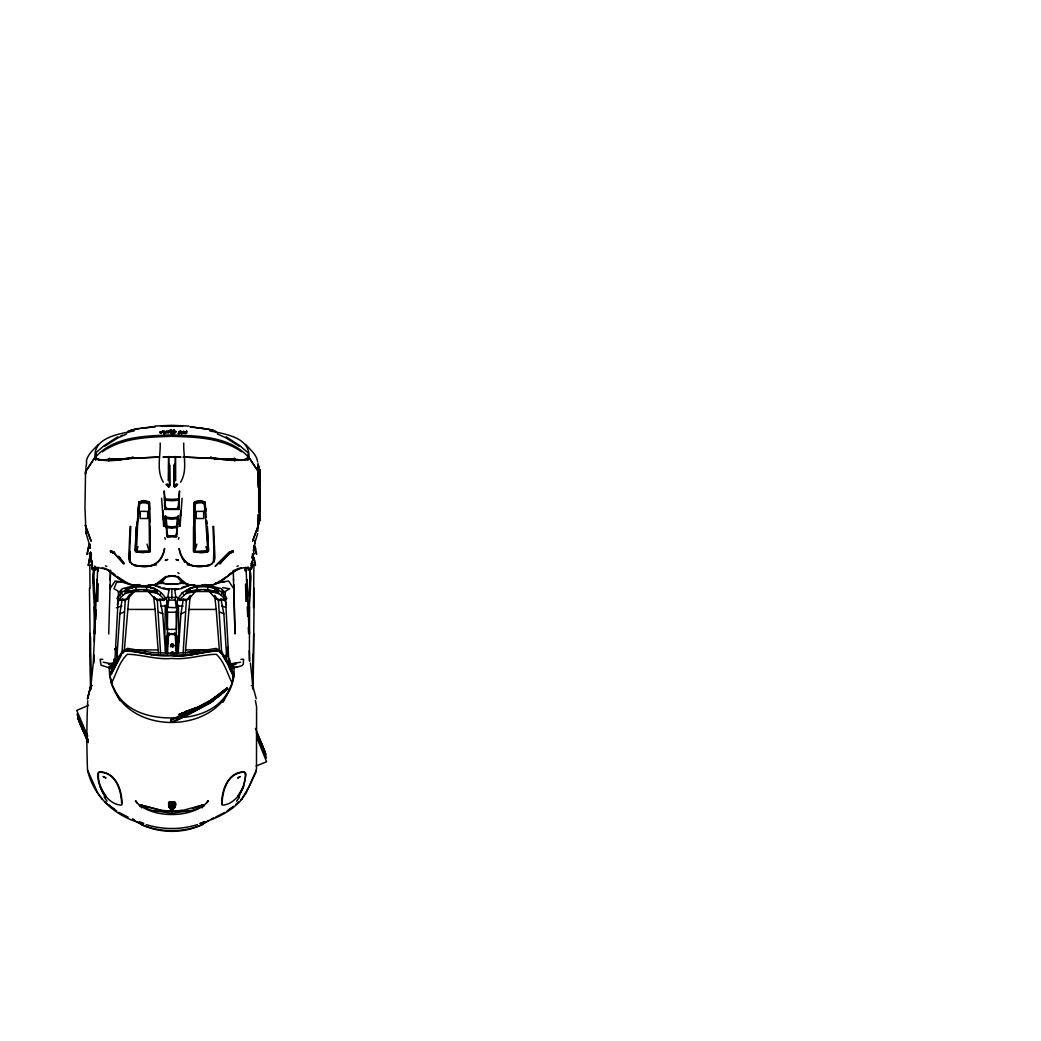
<?xml version="1.0" encoding="UTF-8"?>
<svg xmlns="http://www.w3.org/2000/svg" width="1041" height="1041" viewBox="0 0 1041 1041"><rect width="100%" height="100%" fill="white"/><g stroke="black" fill="none" stroke-linecap="round" stroke-linejoin="round"><path stroke-width="1.5" d="M94.367 641.529L94.132 606.955M168.252 480.643L168.655 456.492L168.655 469.179M260.029 469.959L260.016 520.292M260.016 489.895L260.029 487.357M259.716 515.633L259.886 502.048L260.042 504.247M259.716 486.238L259.886 494.514L260.042 493.798M259.951 487.787L260.237 482.868M96.995 585.432L97.685 567.618L104.933 568.92M165.519 652.733L162.747 613.865L159.859 599.187L157.373 600.865L160.561 652.863M193.522 526.59L193.821 551.639C197.985 551.886 205.441 553.955 208.59 550.819L207.38 526.59M226.613 655.817L223.854 613.865L220.965 599.187L218.48 600.865L221.668 652.863M249.606 633.462C247.159 612.134 252.208 589.987 250.048 569.05L248.07 567.839C233.678 565.979 226.04 581.516 213.327 584.808C201.147 585.81 185.74 588.62 177.53 576.883L171.856 576.089L166.183 576.883L158.844 583.337L152.884 585.315M259.716 512.797L260.237 511.534M119.949 700.71L111.361 682.922L109.734 675.986L116.124 662.518L121.29 654.021L124.204 651.028C139.78 651.08 155.695 657.391 171.856 655.648C188.031 657.639 203.919 650.976 219.508 651.028L222.423 654.021L227.589 662.518L233.978 675.986C224.7 734.699 128.134 738.642 111.361 682.922L111.387 679.721M179.299 500.214L179.52 490.923L178.505 499.992L179.299 500.214L171.856 500.708L164.413 500.214L164.192 490.923L165.207 499.992L164.413 500.214M249.58 606.955L249.359 660.905M252.625 688.257L252.989 654.36M253.484 607.58L253.913 565.341M253.145 688.114L254.225 588.269M258.689 512.354L258.702 488.841M260.237 517.533L259.951 506.134L260.081 508.594M167.627 612.199L167.328 629.584L166.248 606.122L167.627 612.199L176.111 612.199L177.49 606.122L176.41 629.584L176.111 612.199M175.122 806.215L175.031 802.077L168.668 802.038L168.733 805.903L170.034 807.972L171.401 808.987L172.767 808.363M249.072 606.929L250.022 567.996L248.148 570.351M252.989 689.324L253.705 633.422M259.716 470.857L259.951 484.625L260.237 470.597M178.766 509.348L178.818 506.277L177.451 508.555L171.856 508.958L166.261 508.555L164.894 506.277L164.946 509.348L178.766 509.348L164.946 509.348M174.966 806.489L174.446 807.868L175.044 802.975M175.122 806.398C179.052 801.01 168.512 802.533 170.698 802.429C170.893 802.884 174.263 803.574 172.39 802.234M166.963 652.486L167.965 634.008L169.11 632.759M156.514 812.045L155.981 810.353M164.725 640.449L165.311 605.146M166.651 652.499L167.549 626.786M185.74 711.432L186.873 712.044L198.714 707.906L210.842 701.504L220.965 694.412L220.991 693.176L226.6 688.387L227.224 689.103C215.747 699.76 202.006 708.01 186.873 712.161L185.74 711.432L198.141 706.891L210.204 700.528L221.147 693.293L221.082 694.477L210.907 701.595L198.74 708.023M258.649 515.152L257.778 531.326M156.098 811.759L156.124 810.575M254.759 543.389L254.811 540.344M259.547 521.632L259.573 520.474M98.374 571.171L98.088 568.191M129.605 560.696L129.852 551.223L129.578 559.108M260.237 492.562L259.716 490.597M108.719 633.969L110.528 570.403M167.484 653.904L168.421 634.893L171.856 633.566L175.265 634.893L176.215 653.904M115.2 663.052L117.269 659.148L115.967 647.281M215.006 591.548L215.084 588.581L215.864 588.62L215.708 591.509L215.006 591.548L189.111 591.509L188.955 588.62C197.621 586.109 207.198 586.109 215.864 588.62M110.463 570.403L110.216 580.162M165.545 516.31L165.493 515.607L165.584 518.47L171.856 519.056L178.128 518.47L178.219 515.607L178.18 516.31M194.498 503.245L194.081 546.551L194.875 547.475L194.146 522.27L194.758 501.801M93.95 662.974L94.224 655.14M177.751 599.069L176.619 606.109M114.198 663.104L114.354 658.693L114.133 663.429M165.181 516.401L166.092 517.715L166.287 527.579L171.856 528.125L177.425 527.579L177.621 517.715L178.531 516.401M199.391 707.789C244.128 684.64 168.252 726.527 171.726 721.973L170.893 719.552L196.593 709.311M175.265 634.893L171.856 633.566L169.566 634.424L168.473 635.465L168.161 640.254M109.956 584.639L109.786 588.946L115.2 581.008L127.145 582.83M164.79 499.342L164.504 506.29L165.298 508.476L171.856 509.192L178.414 508.476L179.208 506.29L178.922 499.342L164.79 499.342L165.74 509.127M249.215 596.441C248.435 587.306 252.56 577.638 249.515 568.88L245.533 567.397M128.004 591.509L135.864 589.609L135.981 586.968L141.303 586.942L149.605 587.254L154.758 588.62L154.602 591.509L128.004 591.509L127.848 588.62L135.981 586.968M177.933 524.56L178.245 517.169M189.111 591.509L196.97 589.609L197.087 586.968M167.848 535.79L166.963 534.202L167.081 536.688L176.632 536.688L176.749 534.202L175.864 535.79M185.337 653.11L190.178 595.439M113.937 663.468L114.276 664.978C119.715 661.282 99.194 666.045 113.872 663.507C107.119 661.881 112.441 668.829 110.151 663.859M160.184 443.05C160.665 455.724 156.15 470.649 163.32 482.204M126.091 582.869L118.739 581.581L116.319 582.895L114.003 588.777L117.854 590.937L118.518 592.602L114.783 663.13M135.343 550.845L136.527 526.655M136.085 539.641L135.877 546.213L137.074 521.996M136.735 528.529L136.787 525.158M234.069 674.906L234.017 666.474M260.081 495.022L259.951 495.971L260.237 490.597M95.121 633.592L95.278 630.456M95.837 619.473L96.306 610.052M97.099 594.359L97.347 589.661M130.073 526.408L128.772 557.963L129.657 562.049M136.332 526.59L135.122 550.819L136.592 552.016L142.825 552.589L150.06 551.769L149.579 502.634M138.648 590.807L134.653 591.158L129.058 595.439L125.232 600.865L122.044 652.863M165.519 651.471L166.326 636.038L165.454 641.646M189.41 596.532L186.339 600.865L183.151 652.863M227.302 650.846L226.535 657.391L227.68 647.307M85.817 468.71L85.505 474.189L85.648 471.547L95.017 457.637C93.156 437.246 119.585 433.837 134.055 430.922M194.133 502.634L193.366 551.157L194.329 552.12L200.887 552.589L208.044 551.73M130.763 526.369L129.396 557.807L130.099 561.724L132.064 564.17C148.238 569.609 160.717 566.109 164.595 548.425C162.474 565.875 146.963 569.661 132.272 564.274L130.268 561.541L129.722 557.534M182.11 498.275L180.041 526.395M112.285 668.062L113.014 663.924L111.764 668.921M124.373 649.922L129.058 595.439L127.9 598.796L118.804 600.527L117.997 599.785L125.011 593.578L134.653 591.158L127.9 598.796M165.324 560.513L167.757 559.498L165.363 559.941M171.726 721.973L182.735 717.015M232.768 666.019C233.718 659.838 233.236 670.222 232.963 663.989M179.325 497.13L177.972 499.407L171.856 499.758L165.74 499.407L164.4 497.13M180.379 516.193L180.861 510.389L179.494 526.395M210.659 457.298C222.358 459.979 236.528 461.866 248.265 458.86L248.994 457.467L247.641 459.51L242.228 460.304M125.232 600.865L122.747 599.187L121.953 600.748L119.858 613.865L117.099 654.282M186.339 600.865L183.854 599.187L183.06 600.748L180.965 613.865L178.193 652.733M137.022 525.302L139.078 501.645M260.224 512.797L259.951 501.072M117.763 436.843L104.282 445.509L95.746 452.887L95.967 457.376M137.724 515.829L138.193 509.361M251.428 566.096L251.701 563.155M251.922 562.973L251.428 567.774M227.367 650.833L226.027 657.912L227.745 647.281M193.821 551.639L193.977 546.395M201.811 807.673L202.032 805.292L203.047 805.331L198.935 808.115L192.442 810.249L171.856 813.346L151.27 810.249L140.548 805.838L141.68 805.292L161.446 810.549L171.856 811.473L182.266 810.549L202.37 805.07L204.257 805.266L203.711 806.215L203.971 805.031M252.69 554.983L252.416 557.963L252.794 554.749M177.972 509.127L178.922 499.342M85.948 467.344L86.715 462.191M251.987 563.064L251.48 567.931M90.957 685.108L93.274 663L97.008 579.486M177.269 600.813L176.528 607.749L167.432 607.371L166.469 597.443L177.803 597.443M247.966 457.376L248.161 452.887L239.625 445.509L226.144 436.843M87.171 554.437L88.667 546.486M173.027 646.097L172.871 647.437L170.867 645.485L172.181 643.845L174.276 645.745L172.181 646.344M253.041 553.994L252.508 558.536L252.976 554.007M252.429 556.987L252.781 553.903M137.698 510.624L139.039 501.892L143.085 500.591L149.318 501.918L143.177 500.851L138.752 502.79M251.649 564.274L252.013 561.255M252.377 558.249L252.937 553.721M87.132 554.085L88.498 546.824M89.643 557.911L88.251 565.172M176.632 536.688L175.89 536.492L177.686 525.978M251.545 569.076L255.201 541.073L254.798 542.829L257.687 533.63M260.042 488.164L259.886 489.166L260.237 486.16M169.852 805.253L170.503 805.448M207.94 546.07L207.315 547.085M184.192 433.355L186.651 431.13L184.686 433.264L186.495 433.056L186.183 432.028L185.246 432.405L186.716 432.405L186.495 433.277L184.192 433.134M166.066 484.416L168.486 486.85L169.475 485.21M125.011 593.578L125.87 590.013C138.375 583.09 158.284 584.964 165.688 598.523L163.801 600.527L154.706 598.796L147.952 591.158L143.957 590.807M168.928 597.729L167.718 607.749L166.963 600.813M199.755 590.807L195.76 591.158L189.007 598.796L179.911 600.527L179.104 599.785L186.118 593.578L186.977 590.013C199.482 583.09 219.391 584.964 226.795 598.523M253.783 548.23L254.095 546.291M222.084 803.053C222.592 789.598 228.252 772.422 244.167 772.201L245.156 773.021C246.288 781.062 242.436 789.377 237.855 795.897M86.299 461.84C87.145 454.566 93.794 449.621 98.257 444.403M253.874 548.008L254.225 545.822M167.393 432.132C169.839 430.297 167.367 433.446 167.523 431.534M253.392 550.975L254.108 545.38M232.677 678.641L233.145 675.882L229.267 667.658M167.822 596.987L169.215 588.816L176.918 589.011M253.588 547.878L253.991 545.588M251.297 569.115L251.896 565.731M109.396 458.248L109.006 460.421L113.521 459.367L109.071 460.486M174.237 486.837L174.849 463.544L173.769 465.704L174.12 486.563L175.226 486.85L177.647 484.416M251.493 567.241L251.831 565.419M174.237 465.991L174.498 464.533M108.654 460.682L109.071 458.469M186.391 432.522L186.287 433.03A1.705 1.418 0 0 1 185.545 433.524L184.244 433.316M170.828 803.665L168.928 804.654L170.425 804.758M171.505 806.359C170.62 807.335 174.446 805.864 172.168 805.877M165.74 432.015L165.753 431.703M173.379 807.243L172.168 808.011L173.157 807.79M214.056 562.049L214.94 557.963L213.639 526.408M169.123 803.34L168.98 803.105M89.812 557.586L88.29 565.523M114.588 661.868L115.278 658.732L113.755 663.013M174.654 433.017C170.23 434.826 171.635 434.409 174.159 432.887M233.652 675.921L232.065 682.818C227.185 673.293 224.375 661.764 216.32 654.282C201.746 654.477 186.899 660.007 171.856 658.419C156.814 660.007 141.966 654.477 127.392 654.282C119.338 661.764 116.527 673.293 111.647 682.818L110.073 675.921L121.563 653.891L124.439 650.898L126.924 649.948L151.687 654.438L171.856 655.257L192.025 654.438L216.788 649.948L222.149 653.891L233.978 675.986M170.464 431.807C166.859 432.653 174.068 427.773 169.006 431.338L167.588 432.08M171.049 806.333L171.57 805.253M90.216 564.873L92.61 565.263M173.118 808.402L172.871 808.467M124.23 458.613L159.013 457.064L101.849 459.862L97.151 459.159L95.525 457.09C114.432 436.023 145.766 435.945 171.96 434.943C198.141 435.945 229.475 436.023 248.383 457.09L246.756 459.159L242.059 459.862L183.281 457.064M87.587 698.615L90.983 685.681L92.298 685.629M173.522 431.612C176.671 432.952 176.332 430.388 173.196 432.002M87.522 698.485L90.788 686.071L87.483 698.771M247.979 460.239L248.682 457.585M202.409 807.699L203.047 805.331M181.472 431.547C178.427 434.448 183.099 430.753 179.677 431.481M178.414 539.251L178.883 537.598M170.334 804.966L168.928 805.37L173.027 804.914M170.867 645.485L170.49 646.799L171.375 646.097M171.31 431.82L171.271 432.887L170.529 432.184M194.732 551.483L195.292 503.363L196.853 502.478L202.709 502.309L204.179 503.493L205.064 511.014L207.81 550.624L194.732 551.483L196.866 544.118M198.805 652.629L199.599 649.87L203.854 649.922M117.321 604.821L119.051 598.939M119.91 595.986L121.641 590.091M243.529 786.58L246.079 774.192L244.57 771.902C227.81 771.615 221.421 790.392 221.759 804.472L222.227 805.096C232.182 804.927 240.172 795.35 243.529 786.58L238.597 797.055M178.727 431.872L179.117 432.796C176.241 433.863 181.472 434.188 179.807 432.614M178.662 432.314L179.273 431.429M168.486 486.85L169.917 485.496L169.943 465.704L168.863 463.544L169.475 465.991M87.743 700.749C86.611 723.716 86.624 747.061 87.509 770.067C93.807 797.471 116.501 817.51 143.632 823.847M171.453 429.933L168.824 432.093M176.137 431.612L175.617 431.729M179.234 431.859C180.106 434.305 181.785 429.608 179.234 432.08M174.198 433.043L171.999 434.253M171.999 434.032L173.626 433.069M136.488 551.131L137.477 526.85L139.728 503.493L141.199 502.309L147.054 502.478L148.616 503.363L149.058 511.391L149.54 550.988L136.488 551.131L137.998 546.759M189.007 598.796L189.787 596.558M245.624 568.191L245.338 571.171L245.338 568.88M172.103 805.422L172.78 805.096M164.374 432.353L163.281 432.366L164.556 431.677L163.333 432.861L165.194 431.781L163.879 431.534A3.331 2.785 0 0 0 162.877 432.015L164.751 431.664L162.877 431.794A3.331 2.785 0 0 1 163.879 431.312L165.168 431.429L164.816 432.379M228.929 663.13L225.194 592.602L225.858 590.937L229.71 588.777L222.748 587.605M171.036 721.725L170.893 719.552M184.231 433.147L186.651 431.26M179.69 433.056L178.714 433.173M194.199 502.92L195.279 501.606L200.536 500.851L204.96 502.79M173.014 806.879L174.615 807.087L171.284 807.204L170.893 804.771M169.488 804.758L169.202 805.044M222.969 702.337L224.869 698.16M223.763 700.71L232.351 682.922M169.449 431.716L167.822 432.822L168.317 431.924M111.218 674.516L121.185 655.14M111.947 664.574L116.514 661.621L109.565 674.906L116.058 661.621L111.491 664.574M165.636 432.236L165.753 431.481M164.192 434.227L166.404 431.416L167.497 431.416L163.931 434.227L165.636 432.015M178.792 433.29L179.69 433.277M110.775 665.706L113.859 664.978M174.068 430.102L173.496 430.948M165.662 432.822L167.041 431.156M240.562 662.206L230.699 663.924L231.948 668.921M168.967 432.692L169.943 432.132M186.365 432.418L186.287 432.796A1.705 1.418 0 0 1 185.545 433.303L184.791 433.29M236.138 667.008L231.662 668.764M162.617 431.833L162.825 431.117L159.78 432.47L161.876 431.989L160.327 432.9M196.163 503.649L196.853 502.478M206.235 803.314L207.888 800.62M180.587 482.204C187.757 470.649 183.242 455.724 183.736 443.05M174.979 805.929L172.338 808.987M163.632 432.379L164.374 432.132M163.658 432.64L164.699 431.534M208.395 801.128C192.988 818.981 150.724 818.981 135.317 801.128M140.34 503.623L141.199 502.309M177.269 484.299L175.135 486.654L174.237 485.21M117.269 659.148L122.344 651.445L127.562 648.387L151.908 652.486L171.856 653.267L191.804 652.486L216.151 648.387L221.369 651.445L228.513 663.052M164.608 599.785L159.833 594.958L161.407 592.654M205.064 590.807L209.059 591.158L215.812 598.796L224.908 600.527L225.728 599.785L220.939 594.958L222.514 592.654M171.479 434.071L173.626 433.29M170.425 805.682L169.084 806.098L170.737 805.682M173.313 806.71L174.302 806.554M180.067 433.225L178.232 433.329L179.117 432.796M172.637 431.729L171.205 433.108L171.466 432.47M174.602 433.238L172.923 434.409L171.453 433.98M236.658 801.193L239.508 797.146M187.198 812.045L187.445 810.327M184.764 433.004L186.287 432.562M173.652 429.92L170.685 432.184M133.053 457.298C121.355 459.979 107.184 461.866 95.447 458.86L94.718 457.467L85.544 471.651L84.972 507.878L85.935 531.326M116.917 598.523L121.211 592.654L125.87 590.013M179.104 599.785L178.024 598.523L182.318 592.654L186.977 590.013M175.278 485.041L176.515 483.922M196.788 707.776L179.208 714.308L179.52 715.31L198.883 708.322L211.128 701.855L227.615 688.843L226.873 688.114L210.425 700.801L227.016 688.179M177.386 525.887L171.856 527.188L166.326 525.887M163.879 433.941L165.181 432.614M171.375 654.269L170.867 652.902L172.897 651.926L174.394 653.826L173.027 654.269M167.757 431.989L169.358 430.675M255.631 771.095L256.242 770.327L246.183 792.943L241.577 799.436L249.502 785.851L255.969 772.006L256.489 768.505L256.58 706.826L255.422 700.606M160.171 432.575L160.769 432.392M227.068 693.553C217.855 708.505 200.783 715.714 183.88 717.327M181.355 433.381C185.962 431.82 179.26 435.294 182.578 432.171M181.394 433.668L183.736 431.208L182.552 432.939M172.598 431.495L173.157 430.61M169.696 430.532L171.049 430.102L169.761 430.766M169.631 431.156L171.362 430.063M183.606 431.547L182.084 433.342L183.229 432.783M168.317 432.145L168.746 431.442M122.799 652.837L124.399 651.002L126.989 650.17L151.687 654.685M174.446 807.699L173.47 808.558M245.663 570.26L248.37 567.228M170.932 803.73L171.349 804.068M165.688 598.523L164.79 599.512L159.859 599.187M122.304 653.358L124.699 650.768M170.516 804.602L175.018 804.589M114.12 663.351L110.619 663.924M139.741 805.031L140.001 806.215L139.455 805.266L141.342 805.07L161.446 810.327L171.856 811.251L182.266 810.327M173.483 808.467L174.563 807.933M171.31 432.041L172.442 431.481L170.503 432.47M127.067 432.783L131.27 430.128L139.221 428.697M177.972 516.974L171.856 518.119L165.74 516.974M118.518 592.602L122.331 588.685L139.065 584.495M133.378 590.728L127.392 591.392L128.277 590.494M194.485 590.728L188.499 591.392L189.384 590.494M170.607 803.21L168.837 803.834M159.885 432.535L162.864 431.403M135.668 551.73L142.825 552.407L149.891 551.639L150.242 526.59M179.52 715.31L197.4 708.856M240.926 799.462L241.863 799.15C231.349 811.928 215.357 818.629 200.08 823.847M171.609 432.978L173.886 429.751M161.876 431.989L161.264 432.757L161.121 431.911M161.876 432.21L161.42 432.835L162.825 431.117M165.753 576.493L155.903 584.222M169.865 802.949L170.607 802.845M185.246 432.184L186.703 431.416M235.565 804.654L238.662 801.856M227.615 688.843L211.128 701.855M166.144 431.638L167.497 431.638M162.24 432.08L161.42 432.614M167.237 432.106C164.205 434.11 168.668 430.779 166.3 431.859M221.121 693.488L226.6 688.387M170.477 805.213L169.943 805.331M133.274 457.298C121.511 460.408 106.885 462.061 95.056 458.808L94.718 457.467M166.3 432.08L167.12 431.807M233.574 806.333L227.016 810.952M228.799 574.697L230.868 573.018M232.937 665.706L229.866 664.978L229.358 663.221L229.436 664.978C230.165 661.647 229.228 663.234 229.97 664.913L232.937 665.706L229.866 664.978M222.175 579.798L225.533 577.248M170.112 430.571L171.049 430.323M209.085 820.321C187.887 835.494 153.808 834.83 132.884 819.306M111.921 664.744L113.014 663.924M169.097 805.396L168.967 807.295M237.829 777.952L240.51 776.495M237.999 777.913L239.586 776.911M220.991 693.319L206.534 703.248M171.596 802.715L172.325 803.197M221.147 693.293L210.308 700.749L198.245 707.229L179.234 714.49M171.375 644.093L170.867 644.704M189.605 589.089L190.321 588.594M171.856 432.054L170.971 432.588M132.806 457.624L130.45 458.456M111.725 664.809L115.707 662.297M178.935 431.872L180.614 431.117L181.472 431.768M176.515 456.687L175.604 457.259L175.656 480.643M104.725 446.212L118.271 437.675L126.403 434.11M247.055 457.897L248.383 457.09M233.561 663.859L229.593 663.351M140.093 804.966L139.429 805.357L141.342 805.07M102.33 451.807C122.5 437.636 148.212 437.038 171.96 436.335C195.695 437.038 221.408 437.636 241.577 451.807M179.442 431.872L180.848 431.716L179.325 432.34M237.075 666.721L235.93 667.359L241.863 665.733L243.269 664.21L243.555 659.33L240.952 659.33M203.151 824.394C183.867 832.709 160.041 832.709 140.756 824.394M236.997 566.473L238.22 565.797M211.024 819.306L213.743 817.823M229.996 808.948L232.716 807.465M171.557 431.872L172.442 431.703M215.617 583.585L221.056 580.657M170.854 809.156C173.457 809.95 174.81 808.232 171.349 809.404M210.555 702.519L196.554 709.65L170.893 720.151M210.451 702.675L184.166 716.338M210.49 700.905L198.337 707.268L185.74 711.628M84.087 732.643L79.871 721.986L83.423 730.873L82.33 728.661M187.302 652.512L195.656 649.896L207.745 649.987M215.552 817.159L224.726 812.422M171.375 652.265L170.867 652.902M258.702 737.405L263.438 749.481M238.975 568.698C226.925 574.866 217.361 588.022 202.149 585.38C192.962 586.343 183.008 584.678 177.36 576.623L171.856 575.855L166.352 576.623C158.883 587.319 144.881 586.109 133.482 585.224C121.784 584.352 114.913 573.136 104.738 568.698M234.303 570.442L237.114 569.089M127.392 591.392L128.485 590.872M188.499 591.392L189.605 590.872M120.626 436.179L122.708 435.203M119.858 613.865L124.217 611.913M180.965 613.865L185.324 611.913M80.209 724.081L79.155 720.307M127.926 431.286L135.942 428.866L155.265 426.511M85.414 735.519L80.547 724.848L81.51 725.798M88.615 705.304L76.722 710.404L87.743 736.13M79.702 722.805L79.467 721.049M128.603 590.247L125.323 591.639L131.543 590.82M189.709 590.247L186.43 591.639L192.65 590.82M263.126 748.726L263.386 748.011M262.124 746.267L263.074 747.23L262.605 746.059M256.125 766.007L266.613 761.752L257.101 738.316M264.856 751.628L264.401 750.483L264.375 751.81M172.715 807.165L171.934 807.204L171.934 809.768L171.401 809.299M200.145 823.327L204.387 821.622M197.322 708.648L179.911 715.128L179.52 714.295L196.892 707.815M179.52 714.295L197.009 707.997M182.084 433.342L183.333 433.03M229.775 660.892L227.133 661.816L229.645 661.178M183.372 582.921C176.085 584.652 167.692 584.652 160.405 582.921M244.947 459.732L247.185 459.276M169.631 430.935L170.828 429.972M192.676 808.35L202.032 805.292M170.086 804.264L169.41 805.044L170.464 804.55M116.449 607.775L121.914 606.031M187.783 652.343L195.109 650.599M190.295 652.889L198.792 651.406M168.694 802.988L171.479 803.288L168.837 803.652M174.81 589.531L177.725 588.685M182.084 587.41L190.815 584.86L180.64 588.725L174.81 589.831M156.449 564.808L148.98 566.148L134.653 565.862M175.994 535.985L167.718 535.985M168.98 803.118L169.761 802.962M165.584 518.47L166.313 518.262M167.081 536.688L170.776 536.609M166.287 527.579L167.054 527.384L166.092 517.715L177.621 517.715L176.658 527.384L177.425 527.579M197.478 824.602C180.822 829.807 162.89 829.807 146.234 824.602M186.118 593.578L195.76 591.158M109.93 459.979L113.651 459.055M251.102 565.263L253.497 564.873M170.06 804.225L171.218 804.146M252.247 554.176L254.603 553.617M233.535 664.796L236.047 664.275M250.816 563.702L253.132 562.882M185.298 432.366L186.365 432.64M171.375 802.52C167.12 800.893 169.149 808.402 168.876 806.476M215.526 583.025L228.578 581.008L233.939 588.946L234.993 633.969L233.249 570.403M163.892 582.166L158.362 583.116M225.038 581.581L215.513 583.259M160.652 432.106L159.78 432.249M238.506 568.412L241.46 567.918M173.131 807.751L174.029 807.816M125.063 589.011L129.487 588.373M129.214 588.594L131.752 588.243M98.179 567.397L94.197 568.88C91.322 581.112 96.071 594.294 94.64 606.929M170.672 802.494L172.975 802.442M231.492 664.041L235.5 663.403M141.003 428.254L141.706 428.163M142.422 428.293L155.265 426.706M97.724 567.644L93.664 569.05C91.504 589.987 96.553 612.134 94.106 633.462M202.37 805.07L204.257 805.266L203.62 804.966M148.72 585.185L153.613 584.795M166.794 589.011L169.215 588.816M209.059 565.862L194.732 566.148L187.263 564.808M128.29 458.73L99.546 460.083M175.057 518.405L168.655 518.405M157.217 583.689L161.797 583.376M117.815 599.512L122.747 599.187M183.854 599.187L178.922 599.512L178.024 598.523M175.252 535.972L168.473 535.972M177.868 717.704C155.434 719.175 129.331 714.048 116.644 693.553M112.597 664.015L103.15 662.206M127.848 588.62L128.629 588.581M188.955 588.62L189.735 588.581L189.813 591.548M106.976 459.575L113.248 459.224M172.936 536.609L175.89 536.492M173.34 500.2L178.505 499.992M201.837 585.211L210.048 584.808M155.07 426.068L171.96 425.327L188.837 426.068M161.342 426.29L182.578 426.29M244.167 460.083L215.422 458.73L210.907 457.624M180.991 457.103L175.604 457.259L175.252 456.492L175.252 469.179M165.207 499.992L170.373 500.2M154.328 590.494L155.213 591.392L149.227 590.728M215.448 590.494L216.32 591.392L210.334 590.728M135.864 589.609L146.742 589.609L154.602 591.509M196.97 589.609L207.849 589.609L215.708 591.509M171.856 655.479C187.953 657.522 203.789 650.729 219.274 650.898L221.72 653.761M168.746 456.908L175.174 456.908M168.681 575.699L175.031 575.699M177.972 583.754L165.805 583.754M195.838 502.764L203.45 502.699M148.759 585.341C133.261 588.256 119.728 581.034 108.863 570.702M163.866 457.038L180.041 457.038M208.031 546.213L207.432 536.57M168.928 600.084L175.317 600.084L176.28 607.371M160.613 606.031L165.454 606.031M176.736 606.031L183.19 606.031M127.523 609.427L155.083 609.427L158.375 653.11M188.629 609.427L216.19 609.427L219.339 649.922M167.328 629.363L176.41 629.363M169.566 634.424L174.12 634.424M132.441 649.922L158.232 649.922M185.48 649.922L211.271 649.922M102.76 659.33L100.157 659.33L101.003 665.16L112.051 668.764M173.821 802.793L172.975 802.273M175.031 804.016L171.999 804.003L175.031 803.535M173.196 805.526L175.005 805.227M168.876 806.215L170.737 806.333M173.196 806.215L174.992 806.202M168.993 806.97L171.088 807.048M173.196 804.771L172.884 807.061L174.615 807.191M171.934 807.803L168.967 807.113M140.457 502.699L148.069 502.764M183.203 457.025L219.677 458.613M162.917 457.103L168.304 457.259L167.393 456.687M251.415 685.629L252.729 685.681L256.229 698.771M133.664 584.808L140.509 585.146M229.098 459.133L238.506 459.667M153.977 588.581L154.758 588.62M215.422 458.73L219.781 458.99M231.011 459.849L215.266 458.873L210.451 457.298M220.965 599.187L225.897 599.512M182.006 583.376L186.56 583.689M190.1 584.795L194.992 585.185M172.52 803.366L175.031 803.834M229.788 663.533L233.093 663.924M190.256 426.706L213.093 430.037L217.582 433.056M190.243 426.914L207.901 429.087L215.409 431.286M202.201 428.163L202.904 428.254M212.169 590.82L218.389 591.639L218.701 593.578L220.939 594.958M151.062 590.82L157.282 591.639L157.594 593.578L159.833 594.958M174.159 803.483L175.031 803.717L171.271 803.053M150.854 588.243L153.391 588.594M214.225 588.373L218.662 589.011M185.415 583.116L179.885 582.166M102.252 567.918L105.206 568.412M178.349 559.941L175.955 559.498L178.388 560.513M80.56 723.586L80.417 723.261M168.98 589.831L163.138 588.725L152.975 584.86L160.249 586.981M174.888 803.132L174.159 802.832L174.875 803.6M209.853 430.922C224.322 433.837 250.751 437.246 248.89 457.637L258.272 471.547L258.402 474.189L257.7 464.611M211.726 458.157L213.262 458.456M173.743 802.377L175.174 802.728M173.717 802.663L174.719 802.884M204.726 584.495L221.447 588.685L225.194 592.602M89.11 553.617L91.465 554.176M234.641 460.486L230.139 459.38L234.706 460.486L234.316 458.248M230.061 459.055L233.783 459.979M218.701 593.578L209.059 591.158L211.297 592.876M157.594 593.578L147.952 591.158L150.19 592.876M172.181 652.043L174.394 653.826M177.399 518.262L178.128 518.47M172.181 643.845L173.027 644.093M163.164 587.827L168.993 589.531M221.889 606.031L225.923 607.332M172.598 431.273L170.503 432.692M98.96 459.732L96.826 459.003L95.525 457.09M103.358 776.651L105.883 777.952M171.062 721.166L171.765 721.4M103.202 776.495L105.714 777.913M171.661 807.178L170.815 806.489M139.325 821.622L143.567 823.327M215.11 590.247L218.389 591.639L217.842 590.013M155.096 590.715L157.282 591.639L156.736 590.013M217.504 434.11L225.65 437.675L239.183 446.212M170.438 431.547L167.77 432.757M219.495 611.913L223.854 613.865M158.388 611.913L162.747 613.865M215.227 590.872L216.32 591.392M154.12 590.872L155.213 591.392M106.598 569.089L109.409 570.442M118.986 812.422L128.16 817.159M169.097 807.074L171.401 809.482M249.189 633.527L246.704 579.486L246.717 585.432M128.095 583.585L117.06 576.402M113.911 808.948L109.227 805.409M167.393 483.922L168.629 485.041M105.492 565.797L106.716 566.473M136.397 547.085L135.772 546.07M132.597 818.955L133.938 819.722M232.221 664.574L227.654 661.621L231.987 664.809M116.696 810.952L109.149 805.487M231.766 664.574L227.198 661.621L233.6 674.906M194.602 502.048L200.627 500.591L204.674 501.892L206.027 510.624M170.932 809.234L169.969 808.323L171.934 808.597L169.501 807.998M95.746 452.887L96.136 453.759M177.868 572.667L179.104 573.539M230.699 663.924L231.792 664.744M168.577 486.654L166.443 484.299M185.285 582.96L177.959 576.493M176.072 431.664L175.187 431.325A2.147 1.783 0 0 0 173.951 431.508L174.654 433.238M112.844 573.018L114.913 574.697M94.731 566.369L98.309 569.531L94.731 566.278M105.05 801.856L108.147 804.654M173.691 432.405L174.159 433.108M174.029 432.939L173.353 432.093M114.627 649.181L116.345 650.833L117.685 657.912L117.399 654.945M109.292 805.2L111.218 807.152M245.65 444.403C250.113 449.621 256.763 454.566 257.608 461.84M174.589 632.759L175.734 634.008L176.749 652.486M95.343 567.228L98.049 570.26M114.705 648.933L116.41 650.846L117.178 657.391L116.032 647.307M226.873 688.114L227.55 688.934M258.35 738.72L260.315 741.166M95.564 570.351L93.69 567.996L94.51 596.519M166.026 525.978L167.822 536.492M174.602 433.043L173.951 431.729A2.147 1.783 0 0 1 175.213 431.56L175.643 431.859M248.994 457.467L258.012 471.053L258.675 487.292M215.422 596.532L218.48 600.865M155.07 597.612L157.373 600.865M105.857 795.897C101.276 789.377 97.425 781.062 98.557 773.021L99.546 772.201C115.46 772.422 121.12 789.598 121.628 803.053M104.217 797.146L107.054 801.193M182.318 592.654L183.88 594.958M121.211 592.654L122.773 594.958M102.109 799.098L97.724 792.943L87.665 770.327M202.709 502.309L203.568 503.623M105.115 797.055C100.925 789.911 96.995 781.127 98.14 772.773L99.142 771.902C115.902 771.615 122.291 790.392 121.953 804.472L121.498 805.096C111.543 804.927 103.54 795.35 100.183 786.58M135.824 800.62L137.477 803.314M222.423 654.958L225.975 660.983M147.054 502.478L147.744 503.649M181.746 556.857L184.712 562.335M83.801 731.563L79.923 723.417M258.702 737.405L259.677 739.383M228.096 662.297L234.147 674.906M81.081 724.809L81.679 726.189L81.237 725.174M260.979 742.61L263.659 750.054L263.607 748.531M149.123 502.048L149.514 502.92M261.356 743.391L264.401 750.483M259.456 738.733L263.074 747.23M83.761 730.626L80.287 722.532M84.308 731.901L85.869 735.506M78.674 720.502L78.999 721.244M90.125 545.367L89.864 544.755L90.06 546.551M76.995 714.165L87.184 737.939M81.914 726.319L77.685 716.455M84.269 731.823L88.017 740.58M78.791 719.461L79.532 721.205M81.029 724.705L82.76 728.726M84.048 731.719L87.041 738.733M77.789 717.887L88.238 742.623M77.62 718.056L87.496 741.101M263.698 750.119L262.826 748.011L263.165 748.83M79.467 722.337L79.988 723.573M80.547 724.848L81.042 726.019M80.17 722.662L80.508 723.482M261.603 744.979L262.579 747.386M258.441 737.692L259.443 740.112M255.448 728.427L265.858 754.087M257.218 733.385L265.689 754.257M260.927 743.326L265.767 755.675M256.685 734.022L266.418 757.991M179.208 714.308L179.586 715.232M263.282 749.559L256.411 732.643M261.968 745.877L262.293 746.748M229.449 661.582L228.434 658.732L229.124 661.868M215.812 598.796L214.654 595.439L216.19 609.427M153.925 596.558L154.706 598.796M205.91 546.759L207.419 551.131M88.914 542.829L85.7 531.964L85.922 533.083M222.136 590.091L223.841 595.986M224.7 598.939L226.404 604.821M147.041 544.118L149.175 551.483M164.829 537.598L165.298 539.251M140.665 805.331L141.316 807.699M95.03 457.585L95.733 460.239M255.461 565.172L254.98 562.674M179.742 714.425L179.911 715.128M253.9 557.586L254.642 561.567M255.422 565.523L254.069 557.911M89.838 545.757L89.266 543.675L89.838 548.008M89.773 543.936L90.099 545.497M92.935 568.373L92.792 567.397M89.656 544.885L89.929 546.226M255.683 549.323L255.214 546.824M169.215 464.377L169.475 486.837M234.641 458.469L235.058 460.682M92.441 567.839L92.766 569.804L92.506 568.126M256.125 551.574L256.58 554.085M90.125 547.878L89.513 543.896M174.498 588.816L175.89 596.987M92.22 567.241L92.506 569.115L92.285 567.774M90.02 547.93L89.396 544.105L90.112 547.488M91.842 565.731L92.506 569.557L92.233 567.931M89.929 548.23L89.396 544.768M90.567 552.368L90.983 555.452M91.608 560.071L92.011 563.155M90.32 552.485L92.011 565.927M90.463 552.511L91.035 557M91.413 559.993L92.037 565.705M90.593 552.211L91.153 556.74M91.699 561.255L92.063 564.274M256.541 554.437L255.045 546.486M153.717 597L155.083 609.427M250.439 663L252.755 685.108M110.749 663.989L110.945 666.019M141.68 805.292L141.901 807.673M205.389 507.787L205.767 511.092M206.508 520.422L206.886 523.727M90.801 554.996L91.061 557.937M204.83 501.645L206.196 517.416M206.482 520.578L207.198 531.743M178.245 641.646L177.36 636.038L178.193 651.471M163.671 526.395L161.602 498.275M233.509 579.095L233.561 580.162M231.115 664.015L231.427 668.062M259.886 505.353L260.237 514.358M246.027 567.618L246.782 584.808M175.851 645.03L176.15 649.818M212.95 526.369L214.316 557.807L213.613 561.724L211.661 564.17C195.474 569.609 182.995 566.109 179.117 548.425C181.251 565.875 196.749 569.661 211.44 564.274L213.444 561.541L213.86 551.223L214.134 559.108M247.238 606.916L247.719 616.337M248.279 627.32L248.591 633.592M229.58 663.429L229.358 658.693L229.514 663.104M207.185 526.655L208.382 550.845M109.695 666.474L109.826 669.285M109.136 666.474L109.643 674.906M207.471 536.414L207.797 541.398M207.732 586.968L207.849 589.609M165.467 517.169L165.779 524.56M146.625 586.968L146.742 589.609M249.32 650.677L249.71 661.36M176.228 628.413L177.061 652.499M149.266 501.814L149.514 509.687M149.175 501.671L149.41 509.543M149.149 501.801L149.761 522.27M233.822 584.639L233.939 588.946M226.313 654.945L226.431 659.083M259.547 469.4L259.573 470.506M111.309 679.812L111.361 682.922M187.601 810.575L187.614 811.759M178.401 605.146L179 642.063M168.824 802.884L168.876 806.658M89.487 588.269L90.723 689.324M89.682 554.137L89.773 562.14M89.799 565.341L90.033 588.23M90.528 636.598L91.088 688.257M90.007 633.422L90.58 689.715M260.237 514.97L260.237 515.633M260.016 492.497L260.029 495.126M170.906 804.901L170.906 806.476M260.237 470.064L260.237 520.201M259.274 466.238L259.274 524.026M258.051 463.388L258.051 487.253M258.051 514.501L258.051 527.579M177.113 534.189L177.113 526.72L171.856 527.423L166.599 526.72L166.599 534.189M175.317 597.729L175.317 600.084M173.535 644.704L173.535 645.485M173.535 652.902L173.535 653.644M172.949 804.966L171.218 804.966M171.999 803.366L171.999 804.771M172.012 812.422L171.57 813.828L171.856 811.785M171.856 588.868L171.856 598.484M170.854 809.325L170.269 808.935M147.692 511.443L147.627 518.509L140.171 518.509L140.327 511.3L147.692 511.443M98.153 584.105L97.789 601.282L96.527 601.282L96.995 584.105L98.153 584.105M252.963 554.996L252.677 557.937L252.872 554.996M258.389 525.263L252.638 540.982L258.389 525.263M87.925 739.097L87.678 741.14L87.925 739.097M225.22 556.245L215.136 566.382L229.306 552.25L233.34 550.676L228.942 552.524L225.22 556.245M225.507 557.247L219.755 563.949L229.436 553.383L233.431 551.704L229.202 553.617L225.507 557.247M247.784 567.371L245.403 569.531L247.784 567.423M203.581 511.3L196.215 511.443L196.281 518.509L203.737 518.509L203.581 511.3M246.717 584.105L245.559 584.105L245.923 601.282L247.185 601.282L246.717 584.105M116.605 661.855L113.937 660.892L116.579 661.816M112.636 551.613L110.372 550.676L114.783 552.524L112.636 551.613M114.276 553.383L110.281 551.704L114.51 553.617L123.957 563.949L114.276 553.383M120.209 558.353L118.492 556.245L124.087 563.376L120.209 558.353M91.074 540.982L85.323 525.263L91.074 540.982M164.218 526.395L162.851 510.389L164.218 526.395"/></g></svg>
